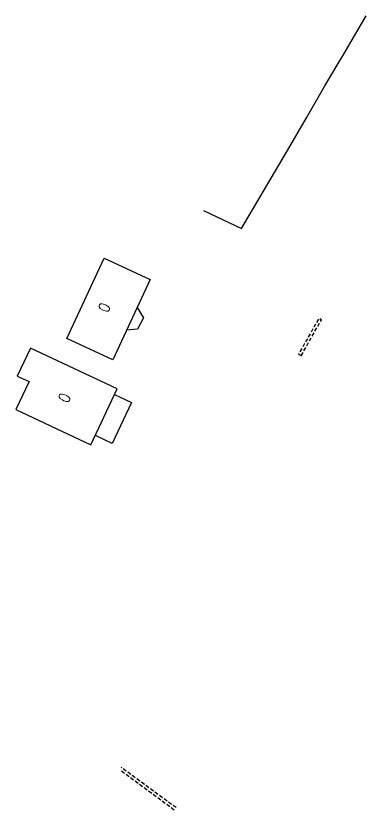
# Model space of a CAD drawing. Header units: millimetres. Extents: x 136116 to 136999, y 128010 to 128956.
# Drawn here: x 136522.3 to 136569, y 128228.1 to 128334.1 of the extents above; entities that cross this region are included whole.
import ezdxf
from ezdxf.enums import TextEntityAlignment as Align

# ---------------------------------------------------------------- set-up
doc = ezdxf.new("R2010")
doc.units = ezdxf.units.MM
doc.linetypes.add('DASHED', pattern=[0.75, 0.5, -0.25])
for name, color, linetype in [('W0100', 7, 'CONTINUOUS'), ('w0112', 1, 'DASHED'), ('w0991', 7, 'CONTINUOUS')]:
    doc.layers.add(name, color=color, linetype=linetype)
doc.styles.get("Standard").update_dxf_attribs({"font": 'romans.shx', "width": 0.85})

msp = doc.modelspace()

# ---------------------------------------------------------------- linework, layer by layer
at = {"layer": 'W0100', "color": 252, "flags": 128}
for points in [[(136547.34, 128308.11), (136552.39, 128305.72), (136555.77, 128311.47), (136558.53, 128316.15), (136561.07, 128320.49), (136563.53, 128324.74), (136566.1, 128329.06), (136569.02, 128334.09)], [(136534.11, 128301.78), (136540.24, 128298.93), (136535.26, 128288.2), (136529.13, 128291.04), (136534.11, 128301.78)], [(136538.5, 128295.17), (136539.32, 128293.82), (136538.55, 128292.29), (136537.09, 128292.15)], [(136524.27, 128289.77), (136522.51, 128286.04), (136524.08, 128285.3), (136522.33, 128281.58), (136532.33, 128276.86), (136535.84, 128284.31), (136524.27, 128289.77)], [(136535.49, 128283.55), (136537.72, 128282.51), (136535.17, 128277.05), (136532.92, 128278.11)]]:
    msp.add_lwpolyline(points, dxfattribs=at)
at = {"layer": 'w0112', "color": 252, "flags": 128}
for points in [[(136560.37, 128288.75), (136563.06, 128293.54), (136562.72, 128293.73), (136560.02, 128288.95), (136560.37, 128288.75)], [(136543.69, 128228.44), (136536.36, 128233.83)], [(136543.45, 128228.11), (136536.22, 128233.44)]]:
    msp.add_lwpolyline(points, dxfattribs=at)

# ---------------------------------------------------------------- texts
at = {"layer": 'w0991', "color": 252, "linetype": 'Continuous', "width": 0.85}
for p in [(136534.12, 128295.17), (136528.8, 128283.14)]:
    msp.add_text('0', height=1.5, rotation=65.0822, dxfattribs=at).set_placement(p, align=Align.MIDDLE)

doc.saveas('drawing.dxf')
